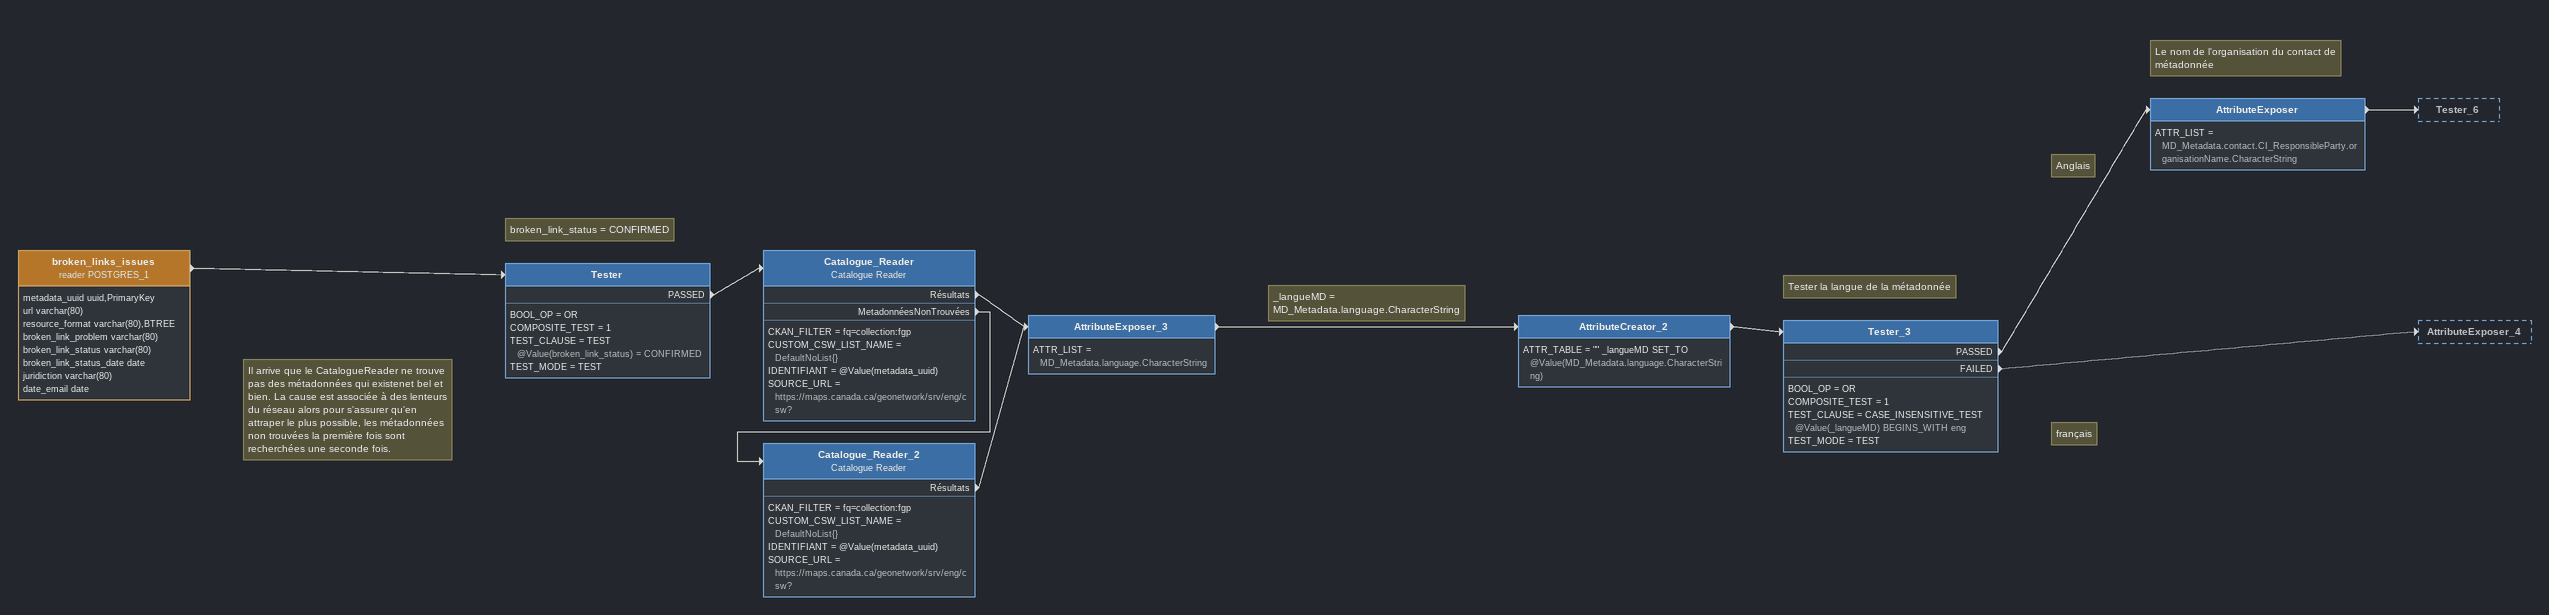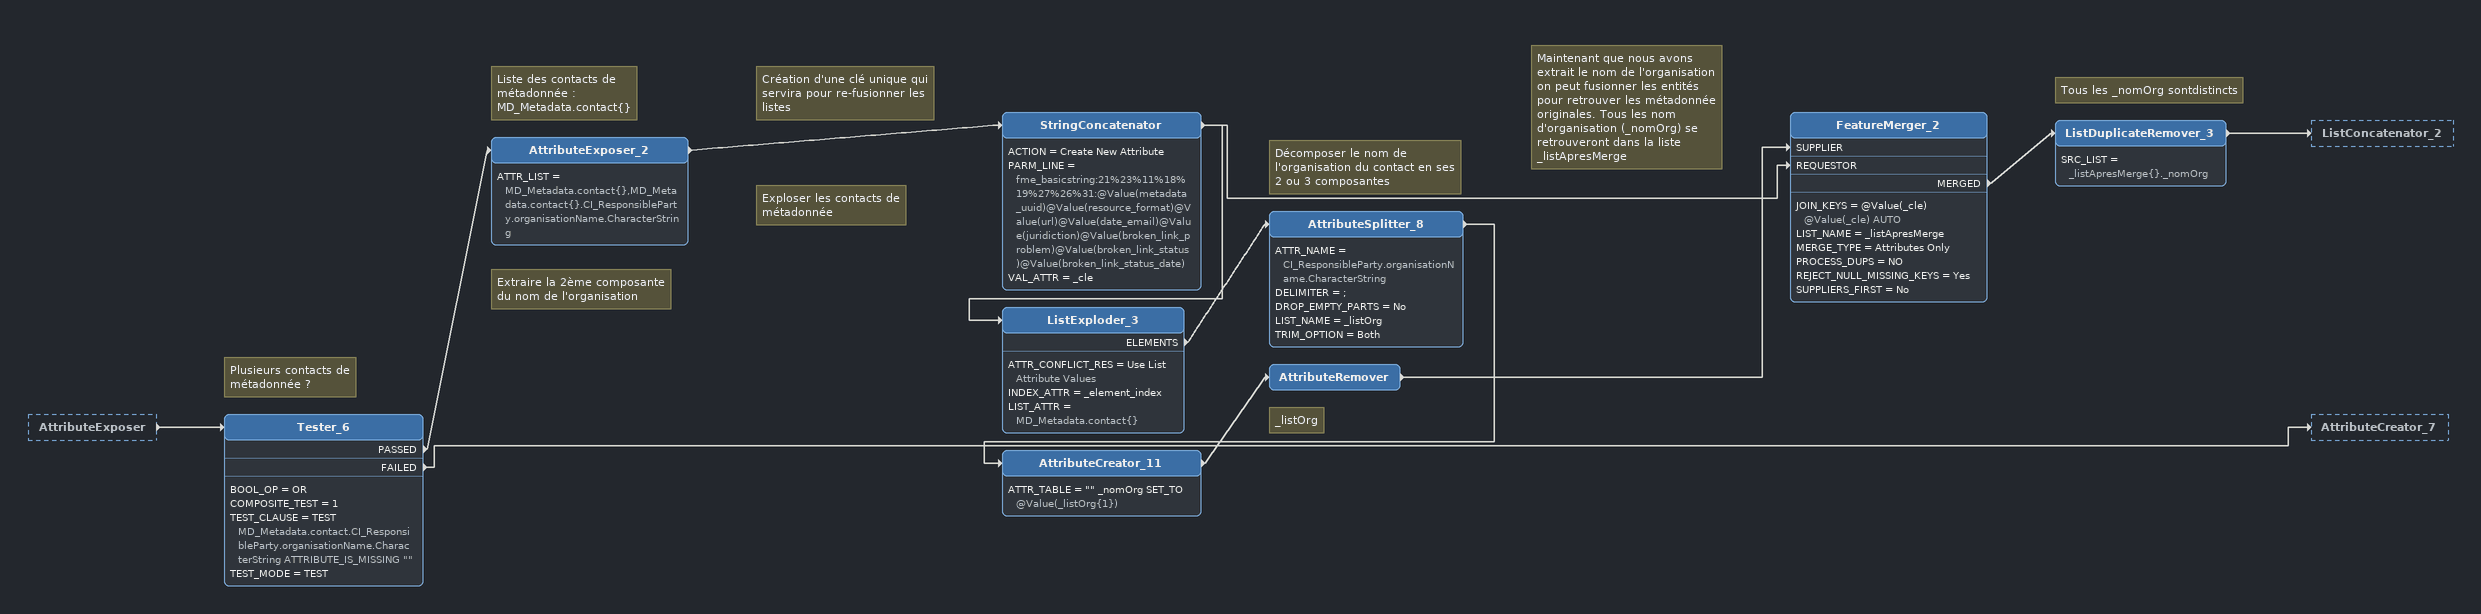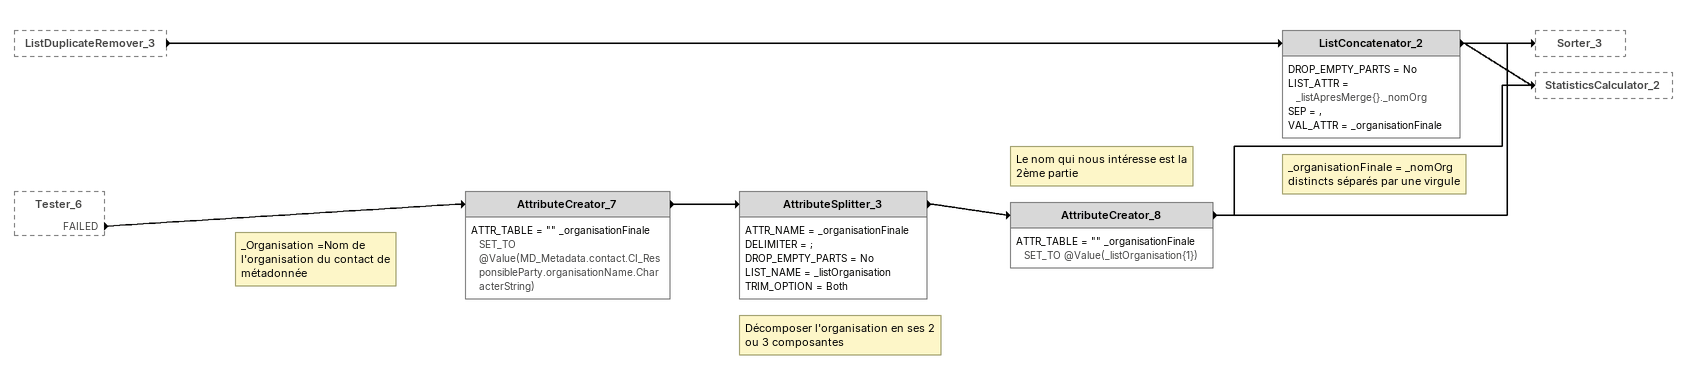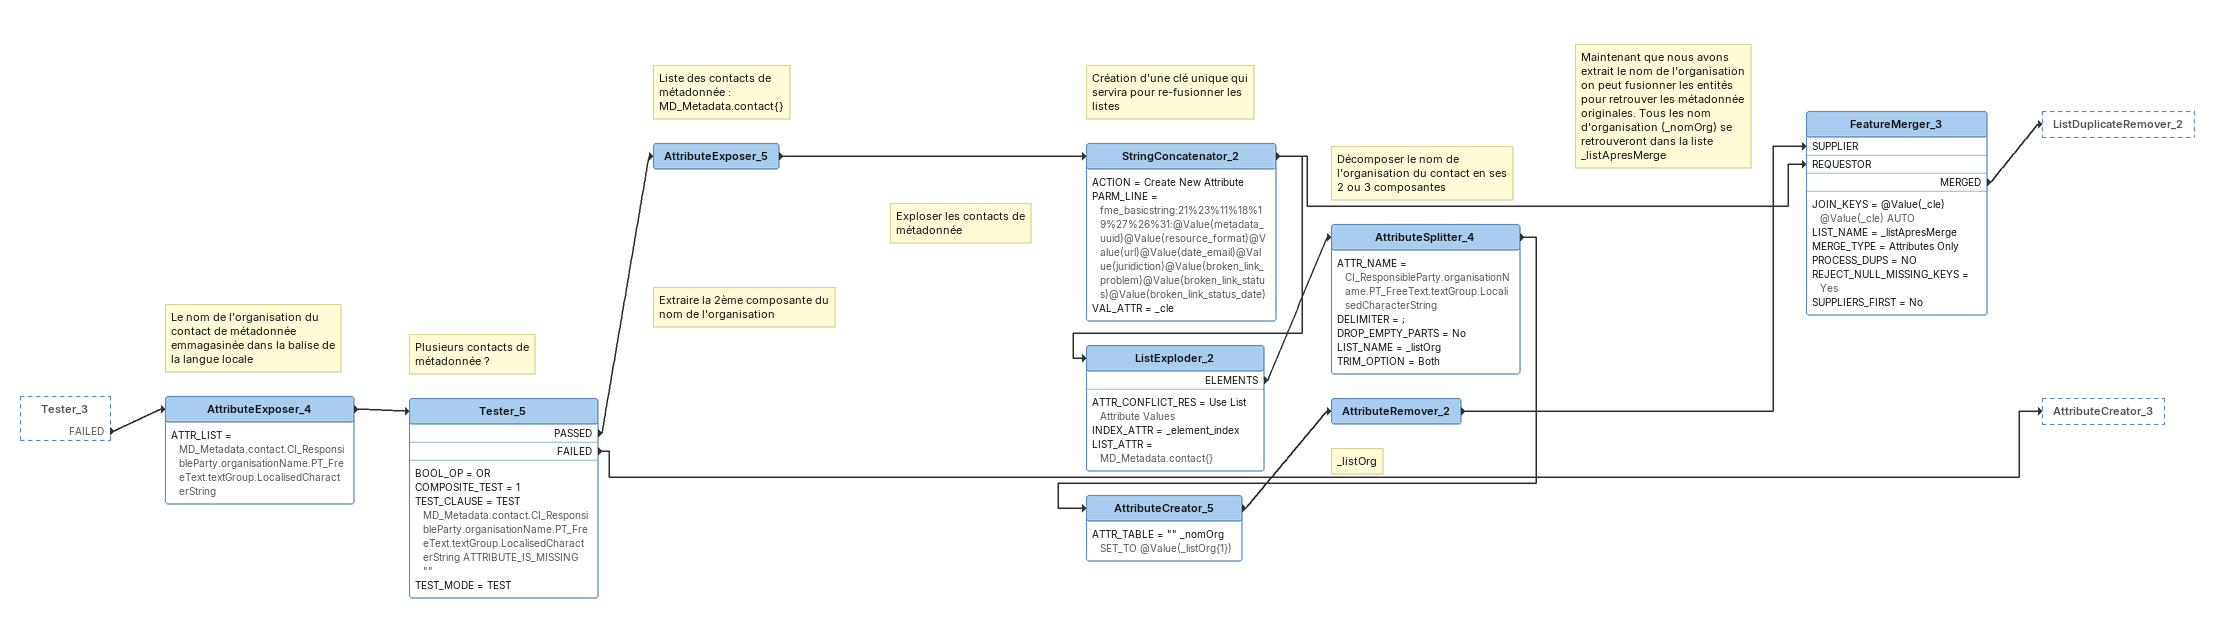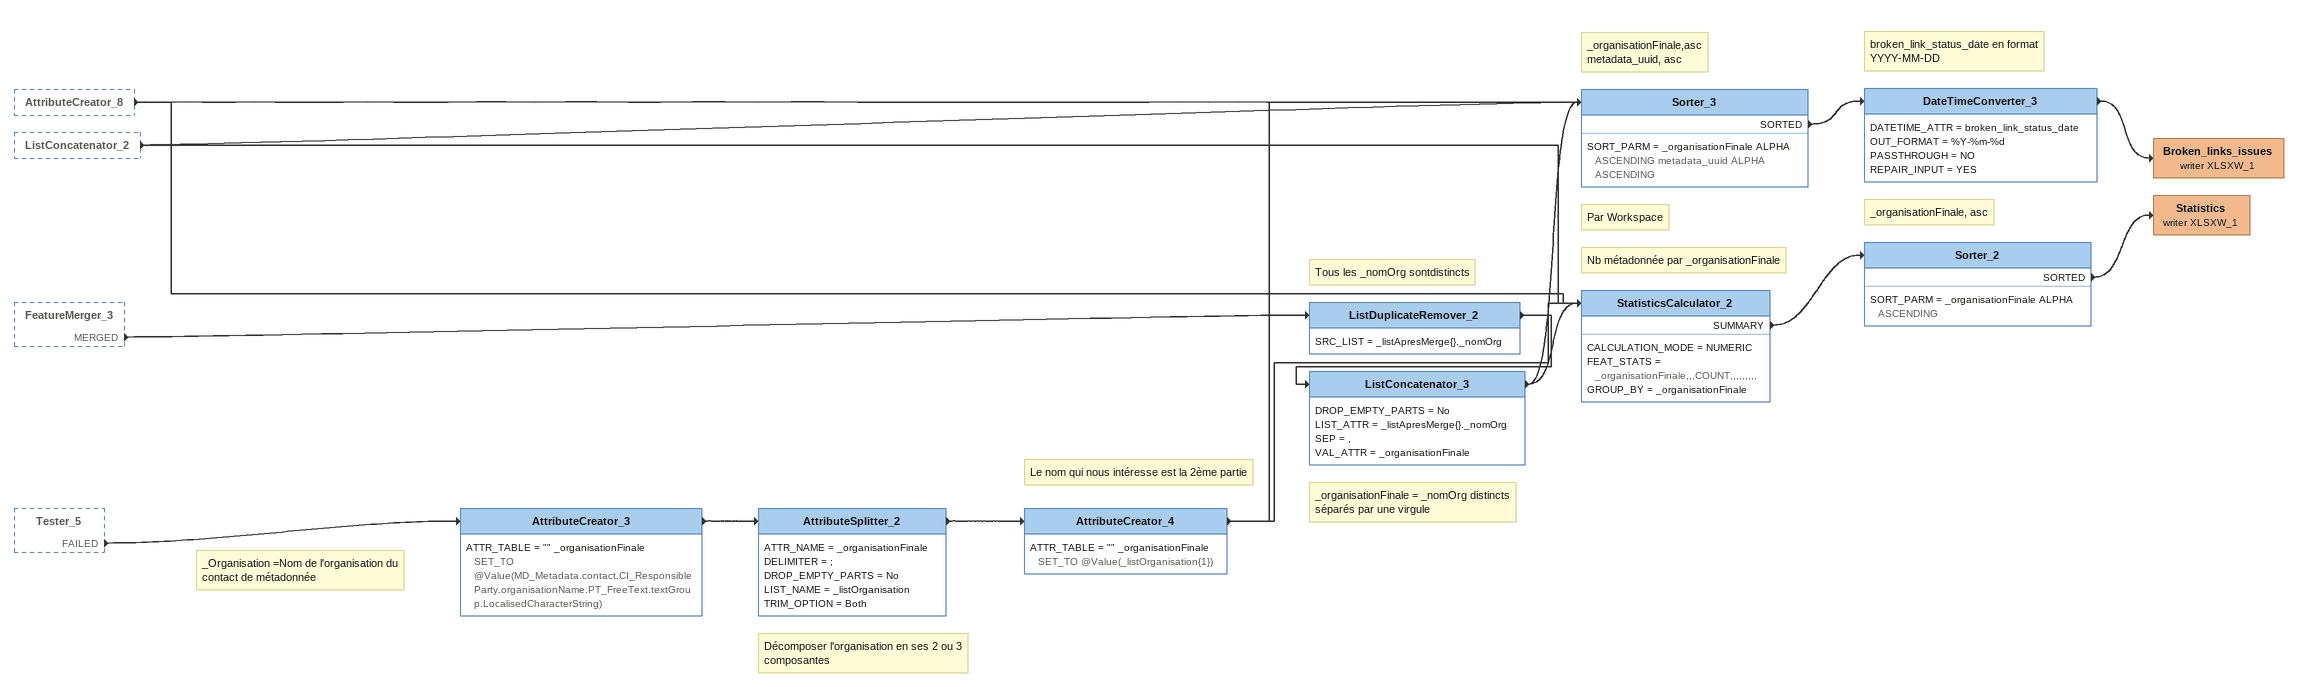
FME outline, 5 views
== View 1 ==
broken_links_issues (reader POSTGRES_1)
    attributes: metadata_uuid uuid,PrimaryKey, url varchar(80), resource_format varchar(80),BTREE, broken_link_problem varchar(80), broken_link_status varchar(80), broken_link_status_date date, juridiction varchar(80), date_email date
    -> Tester
Note: broken_link_status = CONFIRMED
Tester
    BOOL_OP = OR
    COMPOSITE_TEST = 1
    TEST_CLAUSE = TEST @Value(broken_link_status) = CONFIRMED
    TEST_MODE = TEST
    PASSED -> Catalogue_Reader
Catalogue_Reader: Catalogue Reader
    CKAN_FILTER = fq=collection:fgp
    CUSTOM_CSW_LIST_NAME = DefaultNoList{}
    IDENTIFIANT = @Value(metadata_uuid)
    SOURCE_URL = https://maps.canada.ca/geonetwork/srv/eng/csw?
    Résultats -> AttributeExposer_3
    MetadonnéesNonTrouvées -> Catalogue_Reader_2
Note: Il arrive que le CatalogueReader ne trouve pas des métadonnées qui existenet bel et bien. La cause est associée à des lenteurs du réseau alors pour s'assurer qu'en attraper le plus possible, les métadonnées non trouvées la première fois sont recherchées une seconde fois.
Catalogue_Reader_2: Catalogue Reader
    CKAN_FILTER = fq=collection:fgp
    CUSTOM_CSW_LIST_NAME = DefaultNoList{}
    IDENTIFIANT = @Value(metadata_uuid)
    SOURCE_URL = https://maps.canada.ca/geonetwork/srv/eng/csw?
    Résultats -> AttributeExposer_3
AttributeExposer_3
    ATTR_LIST = MD_Metadata.language.CharacterString
    -> AttributeCreator_2
Note: _langueMD = MD_Metadata.language.CharacterString
AttributeCreator_2
    ATTR_TABLE = "" _langueMD SET_TO @Value(MD_Metadata.language.CharacterString)
    -> Tester_3
Note: Tester la langue de la métadonnée
Note: français
Tester_3
    BOOL_OP = OR
    COMPOSITE_TEST = 1
    TEST_CLAUSE = CASE_INSENSITIVE_TEST @Value(_langueMD) BEGINS_WITH eng
    TEST_MODE = TEST
    PASSED -> AttributeExposer
    FAILED -> AttributeExposer_4
Note: Anglais
Note: Le nom de l'organisation du contact de métadonnée
AttributeExposer
    ATTR_LIST = MD_Metadata.contact.CI_ResponsibleParty.organisationName.CharacterString
    -> Tester_6

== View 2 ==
AttributeExposer [outside]
    -> Tester_6
Note: Plusieurs contacts de métadonnée ?
Tester_6
    BOOL_OP = OR
    COMPOSITE_TEST = 1
    TEST_CLAUSE = TEST MD_Metadata.contact.CI_ResponsibleParty.organisationName.CharacterString ATTRIBUTE_IS_MISSING ""
    TEST_MODE = TEST
    PASSED -> AttributeExposer_2
    FAILED -> AttributeCreator_7
Note: Liste des contacts de métadonnée : MD_Metadata.contact{}
AttributeExposer_2
    ATTR_LIST = MD_Metadata.contact{},MD_Metadata.contact{}.CI_ResponsibleParty.organisationName.CharacterString
    -> StringConcatenator
Note: Création d'une clé unique qui servira pour re-fusionner les listes
StringConcatenator
    ACTION = Create New Attribute
    PARM_LINE = fme_basicstring:21%23%11%18%19%27%26%31:@Value(metadata_uuid)@Value(resource_format)@Value(url)@Value(date_email)@Value(juridiction)@Value(broken_link_problem)@Value(broken_link_status)@Value(broken_link_status_date)
    VAL_ATTR = _cle
    -> ListExploder_3
    -> FeatureMerger_2 [REQUESTOR]
Note: Exploser les contacts de métadonnée
ListExploder_3
    ATTR_CONFLICT_RES = Use List Attribute Values
    INDEX_ATTR = _element_index
    LIST_ATTR = MD_Metadata.contact{}
    ELEMENTS -> AttributeSplitter_8
Note: Décomposer le nom de l'organisation du contact en ses 2 ou 3 composantes
AttributeSplitter_8
    ATTR_NAME = CI_ResponsibleParty.organisationName.CharacterString
    DELIMITER = ;
    DROP_EMPTY_PARTS = No
    LIST_NAME = _listOrg
    TRIM_OPTION = Both
    -> AttributeCreator_11
Note: Extraire la 2ème composante du nom de l'organisation
AttributeCreator_11
    ATTR_TABLE = "" _nomOrg SET_TO @Value(_listOrg{1})
    -> AttributeRemover
Note: _listOrg
AttributeRemover
    -> FeatureMerger_2 [SUPPLIER]
Note: Maintenant que nous avons extrait le nom de l'organisation on peut fusionner les entités pour retrouver les métadonnée originales. Tous les nom d'organisation (_nomOrg) se retrouveront dans la liste _listApresMerge
FeatureMerger_2
    JOIN_KEYS = @Value(_cle) @Value(_cle) AUTO
    LIST_NAME = _listApresMerge
    MERGE_TYPE = Attributes Only
    PROCESS_DUPS = NO
    REJECT_NULL_MISSING_KEYS = Yes
    SUPPLIERS_FIRST = No
    MERGED -> ListDuplicateRemover_3
Note: Tous les _nomOrg sontdistincts
ListDuplicateRemover_3
    SRC_LIST = _listApresMerge{}._nomOrg
    -> ListConcatenator_2

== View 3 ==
ListDuplicateRemover_3 [outside]
    -> ListConcatenator_2
Tester_6 [outside]
    FAILED -> AttributeCreator_7
Note: _organisationFinale = _nomOrg distincts séparés par une virgule
ListConcatenator_2
    DROP_EMPTY_PARTS = No
    LIST_ATTR = _listApresMerge{}._nomOrg
    SEP = ,
    VAL_ATTR = _organisationFinale
    -> Sorter_3
    -> StatisticsCalculator_2
Note: _Organisation =Nom de l'organisation du contact de métadonnée
AttributeCreator_7
    ATTR_TABLE = "" _organisationFinale SET_TO @Value(MD_Metadata.contact.CI_ResponsibleParty.organisationName.CharacterString)
    -> AttributeSplitter_3
Note: Décomposer l'organisation en ses 2 ou 3 composantes
AttributeSplitter_3
    ATTR_NAME = _organisationFinale
    DELIMITER = ;
    DROP_EMPTY_PARTS = No
    LIST_NAME = _listOrganisation
    TRIM_OPTION = Both
    -> AttributeCreator_8
Note: Le nom qui nous intéresse est la 2ème partie
AttributeCreator_8
    ATTR_TABLE = "" _organisationFinale SET_TO @Value(_listOrganisation{1})
    -> Sorter_3
    -> StatisticsCalculator_2

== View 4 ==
Tester_3 [outside]
    FAILED -> AttributeExposer_4
Note: Le nom de l'organisation du contact de métadonnée emmagasinée dans la balise de la langue locale
AttributeExposer_4
    ATTR_LIST = MD_Metadata.contact.CI_ResponsibleParty.organisationName.PT_FreeText.textGroup.LocalisedCharacterString
    -> Tester_5
Note: Plusieurs contacts de métadonnée ?
Tester_5
    BOOL_OP = OR
    COMPOSITE_TEST = 1
    TEST_CLAUSE = TEST MD_Metadata.contact.CI_ResponsibleParty.organisationName.PT_FreeText.textGroup.LocalisedCharacterString ATTRIBUTE_IS_MISSING ""
    TEST_MODE = TEST
    PASSED -> AttributeExposer_5
    FAILED -> AttributeCreator_3
Note: Liste des contacts de métadonnée : MD_Metadata.contact{}
AttributeExposer_5
    -> StringConcatenator_2
Note: Création d'une clé unique qui servira pour re-fusionner les listes
StringConcatenator_2
    ACTION = Create New Attribute
    PARM_LINE = fme_basicstring:21%23%11%18%19%27%26%31:@Value(metadata_uuid)@Value(resource_format)@Value(url)@Value(date_email)@Value(juridiction)@Value(broken_link_problem)@Value(broken_link_status)@Value(broken_link_status_date)
    VAL_ATTR = _cle
    -> ListExploder_2
    -> FeatureMerger_3 [REQUESTOR]
Note: Exploser les contacts de métadonnée
ListExploder_2
    ATTR_CONFLICT_RES = Use List Attribute Values
    INDEX_ATTR = _element_index
    LIST_ATTR = MD_Metadata.contact{}
    ELEMENTS -> AttributeSplitter_4
Note: Décomposer le nom de l'organisation du contact en ses 2 ou 3 composantes
AttributeSplitter_4
    ATTR_NAME = CI_ResponsibleParty.organisationName.PT_FreeText.textGroup.LocalisedCharacterString
    DELIMITER = ;
    DROP_EMPTY_PARTS = No
    LIST_NAME = _listOrg
    TRIM_OPTION = Both
    -> AttributeCreator_5
Note: Extraire la 2ème composante du nom de l'organisation
AttributeCreator_5
    ATTR_TABLE = "" _nomOrg SET_TO @Value(_listOrg{1})
    -> AttributeRemover_2
Note: _listOrg
AttributeRemover_2
    -> FeatureMerger_3 [SUPPLIER]
Note: Maintenant que nous avons extrait le nom de l'organisation on peut fusionner les entités pour retrouver les métadonnée originales. Tous les nom d'organisation (_nomOrg) se retrouveront dans la liste _listApresMerge
FeatureMerger_3
    JOIN_KEYS = @Value(_cle) @Value(_cle) AUTO
    LIST_NAME = _listApresMerge
    MERGE_TYPE = Attributes Only
    PROCESS_DUPS = NO
    REJECT_NULL_MISSING_KEYS = Yes
    SUPPLIERS_FIRST = No
    MERGED -> ListDuplicateRemover_2

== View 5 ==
AttributeCreator_8 [outside]
    -> Sorter_3
    -> StatisticsCalculator_2
ListConcatenator_2 [outside]
    -> Sorter_3
    -> StatisticsCalculator_2
FeatureMerger_3 [outside]
    MERGED -> ListDuplicateRemover_2
Tester_5 [outside]
    FAILED -> AttributeCreator_3
Note: Tous les _nomOrg sontdistincts
ListDuplicateRemover_2
    SRC_LIST = _listApresMerge{}._nomOrg
    -> ListConcatenator_3
Note: _organisationFinale = _nomOrg distincts séparés par une virgule
ListConcatenator_3
    DROP_EMPTY_PARTS = No
    LIST_ATTR = _listApresMerge{}._nomOrg
    SEP = ,
    VAL_ATTR = _organisationFinale
    -> Sorter_3
    -> StatisticsCalculator_2
Note: _Organisation =Nom de l'organisation du contact de métadonnée
AttributeCreator_3
    ATTR_TABLE = "" _organisationFinale SET_TO @Value(MD_Metadata.contact.CI_ResponsibleParty.organisationName.PT_FreeText.textGroup.LocalisedCharacterString)
    -> AttributeSplitter_2
Note: Décomposer l'organisation en ses 2 ou 3 composantes
AttributeSplitter_2
    ATTR_NAME = _organisationFinale
    DELIMITER = ;
    DROP_EMPTY_PARTS = No
    LIST_NAME = _listOrganisation
    TRIM_OPTION = Both
    -> AttributeCreator_4
Note: Le nom qui nous intéresse est la 2ème partie
AttributeCreator_4
    ATTR_TABLE = "" _organisationFinale SET_TO @Value(_listOrganisation{1})
    -> Sorter_3
    -> StatisticsCalculator_2
Note: _organisationFinale,asc / metadata_uuid, asc
Note: Par Workspace
Sorter_3
    SORT_PARM = _organisationFinale ALPHA ASCENDING metadata_uuid ALPHA ASCENDING
    SORTED -> DateTimeConverter_3
Note: broken_link_status_date en format YYYY-MM-DD
DateTimeConverter_3
    DATETIME_ATTR = broken_link_status_date
    OUT_FORMAT = %Y-%m-%d
    PASSTHROUGH = NO
    REPAIR_INPUT = YES
    -> Broken_links_issues (writer XLSXW_1)
Broken_links_issues (writer XLSXW_1)
Note: Nb métadonnée par _organisationFinale
StatisticsCalculator_2
    CALCULATION_MODE = NUMERIC
    FEAT_STATS = _organisationFinale,,,COUNT,,,,,,,,,
    GROUP_BY = _organisationFinale
    SUMMARY -> Sorter_2
Note: _organisationFinale, asc
Sorter_2
    SORT_PARM = _organisationFinale ALPHA ASCENDING
    SORTED -> Statistics (writer XLSXW_1)
Statistics (writer XLSXW_1)
